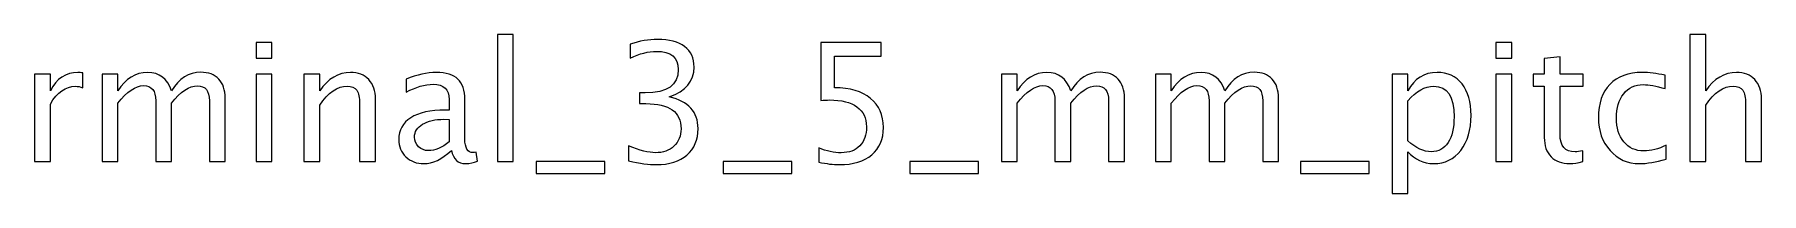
# Model space of a CAD drawing. Header units: centimetres. Extents: x -55 to 43, y -73 to 74.
# Drawn here: x 22.6 to 35.89, y 2.39 to 3.62 of the extents above; entities that cross this region are included whole.
import ezdxf

# ---------------------------------------------------------------- set-up
doc = ezdxf.new("R2010")
doc.units = ezdxf.units.CM
doc.header["$MEASUREMENT"] = 0
doc.layers.add('Layer 1', color=7, linetype='Continuous')

msp = doc.modelspace()

# ---------------------------------------------------------------- linework, layer by layer
at = {"layer": 'Layer 1'}
for points, knots in [([(26.16526, 2.63997), (26.16526, 2.63997), (26.16526, 3.61914), (26.16526, 3.61914), (26.16526, 3.61914), (26.16526, 3.61914), (26.28718, 3.61914), (26.28718, 3.61914), (26.28718, 3.61914), (26.28718, 3.61914), (26.28718, 2.63997), (26.28718, 2.63997), (26.28718, 2.63997), (26.28718, 2.63997), (26.16526, 2.63997), (26.16526, 2.63997)], [0, 0, 0, 0, 0.2, 0.2, 0.2, 0.2, 0.4, 0.4, 0.4, 0.4, 0.6, 0.6, 0.6, 0.6, 1, 1, 1, 1]), ([(35.34164, 2.63997), (35.34164, 2.63997), (35.34164, 3.61914), (35.34164, 3.61914), (35.34164, 3.61914), (35.34164, 3.61914), (35.46356, 3.61914), (35.46356, 3.61914), (35.46356, 3.61914), (35.46356, 3.61914), (35.46356, 3.18586), (35.46356, 3.18586), (35.46356, 3.18586), (35.52812, 3.28005), (35.60728, 3.32704), (35.70084, 3.32704), (35.70084, 3.32704), (35.75968, 3.32704), (35.80646, 3.30863), (35.84096, 3.27158), (35.84096, 3.27158), (35.87546, 3.23475), (35.89282, 3.18501), (35.89282, 3.12278), (35.89282, 3.12278), (35.89282, 3.12278), (35.89282, 2.63997), (35.89282, 2.63997), (35.89282, 2.63997), (35.89282, 2.63997), (35.7709, 2.63997), (35.7709, 2.63997), (35.7709, 2.63997), (35.7709, 2.63997), (35.7709, 3.08299), (35.7709, 3.08299), (35.7709, 3.08299), (35.7709, 3.13294), (35.76349, 3.1685), (35.74889, 3.18967), (35.74889, 3.18967), (35.73407, 3.21105), (35.70973, 3.22163), (35.67565, 3.22163), (35.67565, 3.22163), (35.60072, 3.22163), (35.53002, 3.17274), (35.46356, 3.07495), (35.46356, 3.07495), (35.46356, 3.07495), (35.46356, 2.63997), (35.46356, 2.63997), (35.46356, 2.63997), (35.46356, 2.63997), (35.34164, 2.63997), (35.34164, 2.63997)], [0, 0, 0, 0, 0.06666667, 0.06666667, 0.06666667, 0.06666667, 0.13333333, 0.13333333, 0.13333333, 0.13333333, 0.2, 0.2, 0.2, 0.2, 0.26666667, 0.26666667, 0.26666667, 0.26666667, 0.33333333, 0.33333333, 0.33333333, 0.33333333, 0.4, 0.4, 0.4, 0.4, 0.46666667, 0.46666667, 0.46666667, 0.46666667, 0.53333333, 0.53333333, 0.53333333, 0.53333333, 0.6, 0.6, 0.6, 0.6, 0.66666667, 0.66666667, 0.66666667, 0.66666667, 0.73333333, 0.73333333, 0.73333333, 0.73333333, 0.8, 0.8, 0.8, 0.8, 0.86666667, 0.86666667, 0.86666667, 0.86666667, 1, 1, 1, 1]), ([(24.30873, 3.43626), (24.30873, 3.43626), (24.30873, 3.55818), (24.30873, 3.55818), (24.30873, 3.55818), (24.30873, 3.55818), (24.43065, 3.55818), (24.43065, 3.55818), (24.43065, 3.55818), (24.43065, 3.55818), (24.43065, 3.43626), (24.43065, 3.43626), (24.43065, 3.43626), (24.43065, 3.43626), (24.30873, 3.43626), (24.30873, 3.43626)], [0, 0, 0, 0, 0.2, 0.2, 0.2, 0.2, 0.4, 0.4, 0.4, 0.4, 0.6, 0.6, 0.6, 0.6, 1, 1, 1, 1]), ([(27.17491, 2.64632), (27.17491, 2.64632), (27.17491, 2.76062), (27.17491, 2.76062), (27.17491, 2.76062), (27.26212, 2.72591), (27.33049, 2.70855), (27.38065, 2.70855), (27.38065, 2.70855), (27.43971, 2.70855), (27.48733, 2.72548), (27.52395, 2.75956), (27.52395, 2.75956), (27.56057, 2.79364), (27.57877, 2.83809), (27.57877, 2.8927), (27.57877, 2.8927), (27.57877, 3.02224), (27.4886, 3.08701), (27.30826, 3.08701), (27.30826, 3.08701), (27.30826, 3.08701), (27.26, 3.08701), (27.26, 3.08701), (27.26, 3.08701), (27.26, 3.08701), (27.26, 3.16893), (27.26, 3.16893), (27.26, 3.16893), (27.26, 3.16893), (27.30276, 3.16956), (27.30276, 3.16956), (27.30276, 3.16956), (27.4723, 3.16956), (27.55718, 3.22925), (27.55718, 3.34884), (27.55718, 3.34884), (27.55718, 3.44261), (27.50088, 3.4896), (27.38848, 3.4896), (27.38848, 3.4896), (27.32816, 3.4896), (27.26127, 3.47224), (27.18761, 3.43753), (27.18761, 3.43753), (27.18761, 3.43753), (27.18761, 3.54421), (27.18761, 3.54421), (27.18761, 3.54421), (27.25979, 3.56876), (27.32943, 3.58104), (27.39631, 3.58104), (27.39631, 3.58104), (27.48733, 3.58104), (27.55739, 3.56284), (27.60608, 3.52643), (27.60608, 3.52643), (27.65476, 3.49024), (27.6791, 3.43753), (27.6791, 3.36853), (27.6791, 3.36853), (27.6791, 3.26079), (27.61539, 3.18395), (27.48775, 3.13823), (27.48775, 3.13823), (27.63571, 3.10373), (27.70958, 3.02266), (27.70958, 2.89461), (27.70958, 2.89461), (27.70958, 2.80825), (27.68101, 2.7403), (27.62407, 2.69098), (27.62407, 2.69098), (27.56713, 2.64166), (27.48881, 2.61711), (27.38933, 2.61711), (27.38933, 2.61711), (27.3326, 2.61711), (27.26127, 2.62685), (27.17491, 2.64632)], [0, 0, 0, 0, 0.04761905, 0.04761905, 0.04761905, 0.04761905, 0.0952381, 0.0952381, 0.0952381, 0.0952381, 0.14285714, 0.14285714, 0.14285714, 0.14285714, 0.19047619, 0.19047619, 0.19047619, 0.19047619, 0.23809524, 0.23809524, 0.23809524, 0.23809524, 0.28571429, 0.28571429, 0.28571429, 0.28571429, 0.33333333, 0.33333333, 0.33333333, 0.33333333, 0.38095238, 0.38095238, 0.38095238, 0.38095238, 0.42857143, 0.42857143, 0.42857143, 0.42857143, 0.47619048, 0.47619048, 0.47619048, 0.47619048, 0.52380952, 0.52380952, 0.52380952, 0.52380952, 0.57142857, 0.57142857, 0.57142857, 0.57142857, 0.61904762, 0.61904762, 0.61904762, 0.61904762, 0.66666667, 0.66666667, 0.66666667, 0.66666667, 0.71428571, 0.71428571, 0.71428571, 0.71428571, 0.76190476, 0.76190476, 0.76190476, 0.76190476, 0.80952381, 0.80952381, 0.80952381, 0.80952381, 0.85714286, 0.85714286, 0.85714286, 0.85714286, 0.9047619, 0.9047619, 0.9047619, 0.9047619, 1, 1, 1, 1]), ([(28.63837, 2.63616), (28.63837, 2.63616), (28.63837, 2.74538), (28.63837, 2.74538), (28.63837, 2.74538), (28.69912, 2.72083), (28.75669, 2.70855), (28.81173, 2.70855), (28.81173, 2.70855), (28.87184, 2.70855), (28.91925, 2.72633), (28.95375, 2.76189), (28.95375, 2.76189), (28.98826, 2.79745), (29.0054, 2.84635), (29.0054, 2.90858), (29.0054, 2.90858), (29.0054, 2.97546), (28.98106, 3.02669), (28.93238, 3.06203), (28.93238, 3.06203), (28.88369, 3.09738), (28.81321, 3.11495), (28.72113, 3.11495), (28.72113, 3.11495), (28.69975, 3.11495), (28.67711, 3.11347), (28.65361, 3.11051), (28.65361, 3.11051), (28.65361, 3.11051), (28.65361, 3.55818), (28.65361, 3.55818), (28.65361, 3.55818), (28.65361, 3.55818), (29.11843, 3.55818), (29.11843, 3.55818), (29.11843, 3.55818), (29.11843, 3.55818), (29.11843, 3.4515), (29.11843, 3.4515), (29.11843, 3.4515), (29.11843, 3.4515), (28.76029, 3.4515), (28.76029, 3.4515), (28.76029, 3.4515), (28.76029, 3.4515), (28.76029, 3.20893), (28.76029, 3.20893), (28.76029, 3.20893), (28.8784, 3.20893), (28.97048, 3.18184), (29.03673, 3.12765), (29.03673, 3.12765), (29.10298, 3.07368), (29.13621, 2.99875), (29.13621, 2.90286), (29.13621, 2.90286), (29.13621, 2.81354), (29.10615, 2.74369), (29.04604, 2.6931), (29.04604, 2.6931), (28.98593, 2.64251), (28.90295, 2.61711), (28.79712, 2.61711), (28.79712, 2.61711), (28.74992, 2.61711), (28.697, 2.62346), (28.63837, 2.63616)], [0, 0, 0, 0, 0.05555556, 0.05555556, 0.05555556, 0.05555556, 0.11111111, 0.11111111, 0.11111111, 0.11111111, 0.16666667, 0.16666667, 0.16666667, 0.16666667, 0.22222222, 0.22222222, 0.22222222, 0.22222222, 0.27777778, 0.27777778, 0.27777778, 0.27777778, 0.33333333, 0.33333333, 0.33333333, 0.33333333, 0.38888889, 0.38888889, 0.38888889, 0.38888889, 0.44444444, 0.44444444, 0.44444444, 0.44444444, 0.5, 0.5, 0.5, 0.5, 0.55555556, 0.55555556, 0.55555556, 0.55555556, 0.61111111, 0.61111111, 0.61111111, 0.61111111, 0.66666667, 0.66666667, 0.66666667, 0.66666667, 0.72222222, 0.72222222, 0.72222222, 0.72222222, 0.77777778, 0.77777778, 0.77777778, 0.77777778, 0.83333333, 0.83333333, 0.83333333, 0.83333333, 0.88888889, 0.88888889, 0.88888889, 0.88888889, 1, 1, 1, 1]), ([(33.84918, 3.43626), (33.84918, 3.43626), (33.84918, 3.55818), (33.84918, 3.55818), (33.84918, 3.55818), (33.84918, 3.55818), (33.9711, 3.55818), (33.9711, 3.55818), (33.9711, 3.55818), (33.9711, 3.55818), (33.9711, 3.43626), (33.9711, 3.43626), (33.9711, 3.43626), (33.9711, 3.43626), (33.84918, 3.43626), (33.84918, 3.43626)], [0, 0, 0, 0, 0.2, 0.2, 0.2, 0.2, 0.4, 0.4, 0.4, 0.4, 0.6, 0.6, 0.6, 0.6, 1, 1, 1, 1]), ([(22.60333, 2.63997), (22.60333, 2.63997), (22.60333, 3.31307), (22.60333, 3.31307), (22.60333, 3.31307), (22.60333, 3.31307), (22.72525, 3.31307), (22.72525, 3.31307), (22.72525, 3.31307), (22.72525, 3.31307), (22.72525, 3.18586), (22.72525, 3.18586), (22.72525, 3.18586), (22.77372, 3.28005), (22.844, 3.32704), (22.93628, 3.32704), (22.93628, 3.32704), (22.94877, 3.32704), (22.96189, 3.32598), (22.97544, 3.32387), (22.97544, 3.32387), (22.97544, 3.32387), (22.97544, 3.20978), (22.97544, 3.20978), (22.97544, 3.20978), (22.95427, 3.21676), (22.93565, 3.22036), (22.91956, 3.22036), (22.91956, 3.22036), (22.84209, 3.22036), (22.77732, 3.17464), (22.72525, 3.08299), (22.72525, 3.08299), (22.72525, 3.08299), (22.72525, 2.63997), (22.72525, 2.63997), (22.72525, 2.63997), (22.72525, 2.63997), (22.60333, 2.63997), (22.60333, 2.63997)], [0, 0, 0, 0, 0.09090909, 0.09090909, 0.09090909, 0.09090909, 0.18181818, 0.18181818, 0.18181818, 0.18181818, 0.27272727, 0.27272727, 0.27272727, 0.27272727, 0.36363636, 0.36363636, 0.36363636, 0.36363636, 0.45454545, 0.45454545, 0.45454545, 0.45454545, 0.54545455, 0.54545455, 0.54545455, 0.54545455, 0.63636364, 0.63636364, 0.63636364, 0.63636364, 0.72727273, 0.72727273, 0.72727273, 0.72727273, 0.81818182, 0.81818182, 0.81818182, 0.81818182, 1, 1, 1, 1]), ([(23.12297, 2.63997), (23.12297, 2.63997), (23.12297, 3.31307), (23.12297, 3.31307), (23.12297, 3.31307), (23.12297, 3.31307), (23.24489, 3.31307), (23.24489, 3.31307), (23.24489, 3.31307), (23.24489, 3.31307), (23.24489, 3.18586), (23.24489, 3.18586), (23.24489, 3.18586), (23.30437, 3.28005), (23.38057, 3.32704), (23.47391, 3.32704), (23.47391, 3.32704), (23.56387, 3.32704), (23.62504, 3.28005), (23.65764, 3.18586), (23.65764, 3.18586), (23.71543, 3.2809), (23.79078, 3.32831), (23.88328, 3.32831), (23.88328, 3.32831), (23.94233, 3.32831), (23.98826, 3.31095), (24.02107, 3.27603), (24.02107, 3.27603), (24.05388, 3.2411), (24.07039, 3.19221), (24.07039, 3.12934), (24.07039, 3.12934), (24.07039, 3.12934), (24.07039, 2.63997), (24.07039, 2.63997), (24.07039, 2.63997), (24.07039, 2.63997), (23.94847, 2.63997), (23.94847, 2.63997), (23.94847, 2.63997), (23.94847, 2.63997), (23.94847, 3.10924), (23.94847, 3.10924), (23.94847, 3.10924), (23.94847, 3.18586), (23.91799, 3.22417), (23.85703, 3.22417), (23.85703, 3.22417), (23.79374, 3.22417), (23.72728, 3.17951), (23.65764, 3.08997), (23.65764, 3.08997), (23.65764, 3.08997), (23.65764, 2.63997), (23.65764, 2.63997), (23.65764, 2.63997), (23.65764, 2.63997), (23.53572, 2.63997), (23.53572, 2.63997), (23.53572, 2.63997), (23.53572, 2.63997), (23.53572, 3.10966), (23.53572, 3.10966), (23.53572, 3.10966), (23.53572, 3.18692), (23.50482, 3.22544), (23.4428, 3.22544), (23.4428, 3.22544), (23.3812, 3.22544), (23.31516, 3.18057), (23.24489, 3.09061), (23.24489, 3.09061), (23.24489, 3.09061), (23.24489, 2.63997), (23.24489, 2.63997), (23.24489, 2.63997), (23.24489, 2.63997), (23.12297, 2.63997), (23.12297, 2.63997)], [0, 0, 0, 0, 0.04761905, 0.04761905, 0.04761905, 0.04761905, 0.0952381, 0.0952381, 0.0952381, 0.0952381, 0.14285714, 0.14285714, 0.14285714, 0.14285714, 0.19047619, 0.19047619, 0.19047619, 0.19047619, 0.23809524, 0.23809524, 0.23809524, 0.23809524, 0.28571429, 0.28571429, 0.28571429, 0.28571429, 0.33333333, 0.33333333, 0.33333333, 0.33333333, 0.38095238, 0.38095238, 0.38095238, 0.38095238, 0.42857143, 0.42857143, 0.42857143, 0.42857143, 0.47619048, 0.47619048, 0.47619048, 0.47619048, 0.52380952, 0.52380952, 0.52380952, 0.52380952, 0.57142857, 0.57142857, 0.57142857, 0.57142857, 0.61904762, 0.61904762, 0.61904762, 0.61904762, 0.66666667, 0.66666667, 0.66666667, 0.66666667, 0.71428571, 0.71428571, 0.71428571, 0.71428571, 0.76190476, 0.76190476, 0.76190476, 0.76190476, 0.80952381, 0.80952381, 0.80952381, 0.80952381, 0.85714286, 0.85714286, 0.85714286, 0.85714286, 0.9047619, 0.9047619, 0.9047619, 0.9047619, 1, 1, 1, 1]), ([(24.67576, 2.63997), (24.67576, 2.63997), (24.67576, 3.31307), (24.67576, 3.31307), (24.67576, 3.31307), (24.67576, 3.31307), (24.79768, 3.31307), (24.79768, 3.31307), (24.79768, 3.31307), (24.79768, 3.31307), (24.79768, 3.18586), (24.79768, 3.18586), (24.79768, 3.18586), (24.86224, 3.28005), (24.9414, 3.32704), (25.03496, 3.32704), (25.03496, 3.32704), (25.0938, 3.32704), (25.14058, 3.30863), (25.17508, 3.27158), (25.17508, 3.27158), (25.20958, 3.23475), (25.22694, 3.18501), (25.22694, 3.12278), (25.22694, 3.12278), (25.22694, 3.12278), (25.22694, 2.63997), (25.22694, 2.63997), (25.22694, 2.63997), (25.22694, 2.63997), (25.10502, 2.63997), (25.10502, 2.63997), (25.10502, 2.63997), (25.10502, 2.63997), (25.10502, 3.08299), (25.10502, 3.08299), (25.10502, 3.08299), (25.10502, 3.13294), (25.09761, 3.1685), (25.08301, 3.18967), (25.08301, 3.18967), (25.06819, 3.21105), (25.04385, 3.22163), (25.00977, 3.22163), (25.00977, 3.22163), (24.93484, 3.22163), (24.86414, 3.17274), (24.79768, 3.07495), (24.79768, 3.07495), (24.79768, 3.07495), (24.79768, 2.63997), (24.79768, 2.63997), (24.79768, 2.63997), (24.79768, 2.63997), (24.67576, 2.63997), (24.67576, 2.63997)], [0, 0, 0, 0, 0.06666667, 0.06666667, 0.06666667, 0.06666667, 0.13333333, 0.13333333, 0.13333333, 0.13333333, 0.2, 0.2, 0.2, 0.2, 0.26666667, 0.26666667, 0.26666667, 0.26666667, 0.33333333, 0.33333333, 0.33333333, 0.33333333, 0.4, 0.4, 0.4, 0.4, 0.46666667, 0.46666667, 0.46666667, 0.46666667, 0.53333333, 0.53333333, 0.53333333, 0.53333333, 0.6, 0.6, 0.6, 0.6, 0.66666667, 0.66666667, 0.66666667, 0.66666667, 0.73333333, 0.73333333, 0.73333333, 0.73333333, 0.8, 0.8, 0.8, 0.8, 0.86666667, 0.86666667, 0.86666667, 0.86666667, 1, 1, 1, 1]), ([(25.81093, 2.7257), (25.7377, 2.65839), (25.66721, 2.62473), (25.59948, 2.62473), (25.59948, 2.62473), (25.54381, 2.62473), (25.49745, 2.64209), (25.46084, 2.67701), (25.46084, 2.67701), (25.42401, 2.71194), (25.40559, 2.75596), (25.40559, 2.80909), (25.40559, 2.80909), (25.40559, 2.88254), (25.43649, 2.93906), (25.4983, 2.97843), (25.4983, 2.97843), (25.56011, 3.0178), (25.6488, 3.03748), (25.76437, 3.03748), (25.76437, 3.03748), (25.76437, 3.03748), (25.79294, 3.03748), (25.79294, 3.03748), (25.79294, 3.03748), (25.79294, 3.03748), (25.79294, 3.11855), (25.79294, 3.11855), (25.79294, 3.11855), (25.79294, 3.19665), (25.7523, 3.2356), (25.67081, 3.2356), (25.67081, 3.2356), (25.60773, 3.2356), (25.53873, 3.2157), (25.46401, 3.17591), (25.46401, 3.17591), (25.46401, 3.17591), (25.46401, 3.27624), (25.46401, 3.27624), (25.46401, 3.27624), (25.54614, 3.31011), (25.62361, 3.32704), (25.69621, 3.32704), (25.69621, 3.32704), (25.77093, 3.32704), (25.82617, 3.31011), (25.86152, 3.27603), (25.86152, 3.27603), (25.89708, 3.24195), (25.91486, 3.18946), (25.91486, 3.11855), (25.91486, 3.11855), (25.91486, 3.11855), (25.91486, 2.81438), (25.91486, 2.81438), (25.91486, 2.81438), (25.91486, 2.74475), (25.93624, 2.70982), (25.97921, 2.70982), (25.97921, 2.70982), (25.9845, 2.70982), (25.99233, 2.71067), (26.0027, 2.71236), (26.0027, 2.71236), (26.0027, 2.71236), (26.01138, 2.64463), (26.01138, 2.64463), (26.01138, 2.64463), (25.98365, 2.63129), (25.95317, 2.62473), (25.91973, 2.62473), (25.91973, 2.62473), (25.86279, 2.62473), (25.8266, 2.65839), (25.81093, 2.7257)], [0, 0, 0, 0, 0.05, 0.05, 0.05, 0.05, 0.1, 0.1, 0.1, 0.1, 0.15, 0.15, 0.15, 0.15, 0.2, 0.2, 0.2, 0.2, 0.25, 0.25, 0.25, 0.25, 0.3, 0.3, 0.3, 0.3, 0.35, 0.35, 0.35, 0.35, 0.4, 0.4, 0.4, 0.4, 0.45, 0.45, 0.45, 0.45, 0.5, 0.5, 0.5, 0.5, 0.55, 0.55, 0.55, 0.55, 0.6, 0.6, 0.6, 0.6, 0.65, 0.65, 0.65, 0.65, 0.7, 0.7, 0.7, 0.7, 0.75, 0.75, 0.75, 0.75, 0.8, 0.8, 0.8, 0.8, 0.85, 0.85, 0.85, 0.85, 0.9, 0.9, 0.9, 0.9, 1, 1, 1, 1]), ([(30.04341, 2.63997), (30.04341, 2.63997), (30.04341, 3.31307), (30.04341, 3.31307), (30.04341, 3.31307), (30.04341, 3.31307), (30.16533, 3.31307), (30.16533, 3.31307), (30.16533, 3.31307), (30.16533, 3.31307), (30.16533, 3.18586), (30.16533, 3.18586), (30.16533, 3.18586), (30.22481, 3.28005), (30.30101, 3.32704), (30.39435, 3.32704), (30.39435, 3.32704), (30.48431, 3.32704), (30.54548, 3.28005), (30.57808, 3.18586), (30.57808, 3.18586), (30.63587, 3.2809), (30.71122, 3.32831), (30.80372, 3.32831), (30.80372, 3.32831), (30.86277, 3.32831), (30.9087, 3.31095), (30.94151, 3.27603), (30.94151, 3.27603), (30.97432, 3.2411), (30.99083, 3.19221), (30.99083, 3.12934), (30.99083, 3.12934), (30.99083, 3.12934), (30.99083, 2.63997), (30.99083, 2.63997), (30.99083, 2.63997), (30.99083, 2.63997), (30.86891, 2.63997), (30.86891, 2.63997), (30.86891, 2.63997), (30.86891, 2.63997), (30.86891, 3.10924), (30.86891, 3.10924), (30.86891, 3.10924), (30.86891, 3.18586), (30.83843, 3.22417), (30.77747, 3.22417), (30.77747, 3.22417), (30.71418, 3.22417), (30.64772, 3.17951), (30.57808, 3.08997), (30.57808, 3.08997), (30.57808, 3.08997), (30.57808, 2.63997), (30.57808, 2.63997), (30.57808, 2.63997), (30.57808, 2.63997), (30.45616, 2.63997), (30.45616, 2.63997), (30.45616, 2.63997), (30.45616, 2.63997), (30.45616, 3.10966), (30.45616, 3.10966), (30.45616, 3.10966), (30.45616, 3.18692), (30.42526, 3.22544), (30.36324, 3.22544), (30.36324, 3.22544), (30.30164, 3.22544), (30.2356, 3.18057), (30.16533, 3.09061), (30.16533, 3.09061), (30.16533, 3.09061), (30.16533, 2.63997), (30.16533, 2.63997), (30.16533, 2.63997), (30.16533, 2.63997), (30.04341, 2.63997), (30.04341, 2.63997)], [0, 0, 0, 0, 0.04761905, 0.04761905, 0.04761905, 0.04761905, 0.0952381, 0.0952381, 0.0952381, 0.0952381, 0.14285714, 0.14285714, 0.14285714, 0.14285714, 0.19047619, 0.19047619, 0.19047619, 0.19047619, 0.23809524, 0.23809524, 0.23809524, 0.23809524, 0.28571429, 0.28571429, 0.28571429, 0.28571429, 0.33333333, 0.33333333, 0.33333333, 0.33333333, 0.38095238, 0.38095238, 0.38095238, 0.38095238, 0.42857143, 0.42857143, 0.42857143, 0.42857143, 0.47619048, 0.47619048, 0.47619048, 0.47619048, 0.52380952, 0.52380952, 0.52380952, 0.52380952, 0.57142857, 0.57142857, 0.57142857, 0.57142857, 0.61904762, 0.61904762, 0.61904762, 0.61904762, 0.66666667, 0.66666667, 0.66666667, 0.66666667, 0.71428571, 0.71428571, 0.71428571, 0.71428571, 0.76190476, 0.76190476, 0.76190476, 0.76190476, 0.80952381, 0.80952381, 0.80952381, 0.80952381, 0.85714286, 0.85714286, 0.85714286, 0.85714286, 0.9047619, 0.9047619, 0.9047619, 0.9047619, 1, 1, 1, 1]), ([(31.22917, 2.63997), (31.22917, 2.63997), (31.22917, 3.31307), (31.22917, 3.31307), (31.22917, 3.31307), (31.22917, 3.31307), (31.35109, 3.31307), (31.35109, 3.31307), (31.35109, 3.31307), (31.35109, 3.31307), (31.35109, 3.18586), (31.35109, 3.18586), (31.35109, 3.18586), (31.41057, 3.28005), (31.48677, 3.32704), (31.58011, 3.32704), (31.58011, 3.32704), (31.67007, 3.32704), (31.73124, 3.28005), (31.76384, 3.18586), (31.76384, 3.18586), (31.82163, 3.2809), (31.89698, 3.32831), (31.98948, 3.32831), (31.98948, 3.32831), (32.04853, 3.32831), (32.09446, 3.31095), (32.12727, 3.27603), (32.12727, 3.27603), (32.16008, 3.2411), (32.17659, 3.19221), (32.17659, 3.12934), (32.17659, 3.12934), (32.17659, 3.12934), (32.17659, 2.63997), (32.17659, 2.63997), (32.17659, 2.63997), (32.17659, 2.63997), (32.05467, 2.63997), (32.05467, 2.63997), (32.05467, 2.63997), (32.05467, 2.63997), (32.05467, 3.10924), (32.05467, 3.10924), (32.05467, 3.10924), (32.05467, 3.18586), (32.02419, 3.22417), (31.96323, 3.22417), (31.96323, 3.22417), (31.89994, 3.22417), (31.83348, 3.17951), (31.76384, 3.08997), (31.76384, 3.08997), (31.76384, 3.08997), (31.76384, 2.63997), (31.76384, 2.63997), (31.76384, 2.63997), (31.76384, 2.63997), (31.64192, 2.63997), (31.64192, 2.63997), (31.64192, 2.63997), (31.64192, 2.63997), (31.64192, 3.10966), (31.64192, 3.10966), (31.64192, 3.10966), (31.64192, 3.18692), (31.61102, 3.22544), (31.549, 3.22544), (31.549, 3.22544), (31.4874, 3.22544), (31.42136, 3.18057), (31.35109, 3.09061), (31.35109, 3.09061), (31.35109, 3.09061), (31.35109, 2.63997), (31.35109, 2.63997), (31.35109, 2.63997), (31.35109, 2.63997), (31.22917, 2.63997), (31.22917, 2.63997)], [0, 0, 0, 0, 0.04761905, 0.04761905, 0.04761905, 0.04761905, 0.0952381, 0.0952381, 0.0952381, 0.0952381, 0.14285714, 0.14285714, 0.14285714, 0.14285714, 0.19047619, 0.19047619, 0.19047619, 0.19047619, 0.23809524, 0.23809524, 0.23809524, 0.23809524, 0.28571429, 0.28571429, 0.28571429, 0.28571429, 0.33333333, 0.33333333, 0.33333333, 0.33333333, 0.38095238, 0.38095238, 0.38095238, 0.38095238, 0.42857143, 0.42857143, 0.42857143, 0.42857143, 0.47619048, 0.47619048, 0.47619048, 0.47619048, 0.52380952, 0.52380952, 0.52380952, 0.52380952, 0.57142857, 0.57142857, 0.57142857, 0.57142857, 0.61904762, 0.61904762, 0.61904762, 0.61904762, 0.66666667, 0.66666667, 0.66666667, 0.66666667, 0.71428571, 0.71428571, 0.71428571, 0.71428571, 0.76190476, 0.76190476, 0.76190476, 0.76190476, 0.80952381, 0.80952381, 0.80952381, 0.80952381, 0.85714286, 0.85714286, 0.85714286, 0.85714286, 0.9047619, 0.9047619, 0.9047619, 0.9047619, 1, 1, 1, 1]), ([(33.04993, 2.39486), (33.04993, 2.39486), (33.04993, 3.31307), (33.04993, 3.31307), (33.04993, 3.31307), (33.04993, 3.31307), (33.17185, 3.31307), (33.17185, 3.31307), (33.17185, 3.31307), (33.17185, 3.31307), (33.17185, 3.18586), (33.17185, 3.18586), (33.17185, 3.18586), (33.2218, 3.28005), (33.29695, 3.32704), (33.39706, 3.32704), (33.39706, 3.32704), (33.47813, 3.32704), (33.54184, 3.29762), (33.58841, 3.23856), (33.58841, 3.23856), (33.63498, 3.17951), (33.65826, 3.09886), (33.65826, 2.99663), (33.65826, 2.99663), (33.65826, 2.88529), (33.6318, 2.79533), (33.5791, 2.72718), (33.5791, 2.72718), (33.52639, 2.65881), (33.45697, 2.62473), (33.37103, 2.62473), (33.37103, 2.62473), (33.29123, 2.62473), (33.22477, 2.65521), (33.17185, 2.71638), (33.17185, 2.71638), (33.17185, 2.71638), (33.17185, 2.39486), (33.17185, 2.39486), (33.17185, 2.39486), (33.17185, 2.39486), (33.04993, 2.39486), (33.04993, 2.39486)], [0, 0, 0, 0, 0.08333333, 0.08333333, 0.08333333, 0.08333333, 0.16666667, 0.16666667, 0.16666667, 0.16666667, 0.25, 0.25, 0.25, 0.25, 0.33333333, 0.33333333, 0.33333333, 0.33333333, 0.41666667, 0.41666667, 0.41666667, 0.41666667, 0.5, 0.5, 0.5, 0.5, 0.58333333, 0.58333333, 0.58333333, 0.58333333, 0.66666667, 0.66666667, 0.66666667, 0.66666667, 0.75, 0.75, 0.75, 0.75, 0.83333333, 0.83333333, 0.83333333, 0.83333333, 1, 1, 1, 1]), ([(34.5172, 2.64018), (34.47952, 2.62981), (34.44672, 2.62473), (34.41899, 2.62473), (34.41899, 2.62473), (34.35676, 2.62473), (34.30829, 2.64251), (34.27357, 2.67807), (34.27357, 2.67807), (34.23865, 2.71363), (34.22129, 2.76295), (34.22129, 2.82624), (34.22129, 2.82624), (34.22129, 2.82624), (34.22129, 3.22163), (34.22129, 3.22163), (34.22129, 3.22163), (34.22129, 3.22163), (34.13705, 3.22163), (34.13705, 3.22163), (34.13705, 3.22163), (34.13705, 3.22163), (34.13705, 3.31307), (34.13705, 3.31307), (34.13705, 3.31307), (34.13705, 3.31307), (34.22129, 3.31307), (34.22129, 3.31307), (34.22129, 3.31307), (34.22129, 3.31307), (34.22129, 3.43478), (34.22129, 3.43478), (34.22129, 3.43478), (34.22129, 3.43478), (34.34321, 3.44642), (34.34321, 3.44642), (34.34321, 3.44642), (34.34321, 3.44642), (34.34321, 3.31307), (34.34321, 3.31307), (34.34321, 3.31307), (34.34321, 3.31307), (34.51974, 3.31307), (34.51974, 3.31307), (34.51974, 3.31307), (34.51974, 3.31307), (34.51974, 3.22163), (34.51974, 3.22163), (34.51974, 3.22163), (34.51974, 3.22163), (34.34321, 3.22163), (34.34321, 3.22163), (34.34321, 3.22163), (34.34321, 3.22163), (34.34321, 2.84825), (34.34321, 2.84825), (34.34321, 2.84825), (34.34321, 2.7602), (34.38152, 2.71617), (34.45793, 2.71617), (34.45793, 2.71617), (34.47423, 2.71617), (34.49392, 2.71892), (34.5172, 2.72421), (34.5172, 2.72421), (34.5172, 2.72421), (34.5172, 2.64018), (34.5172, 2.64018)], [0, 0, 0, 0, 0.05555556, 0.05555556, 0.05555556, 0.05555556, 0.11111111, 0.11111111, 0.11111111, 0.11111111, 0.16666667, 0.16666667, 0.16666667, 0.16666667, 0.22222222, 0.22222222, 0.22222222, 0.22222222, 0.27777778, 0.27777778, 0.27777778, 0.27777778, 0.33333333, 0.33333333, 0.33333333, 0.33333333, 0.38888889, 0.38888889, 0.38888889, 0.38888889, 0.44444444, 0.44444444, 0.44444444, 0.44444444, 0.5, 0.5, 0.5, 0.5, 0.55555556, 0.55555556, 0.55555556, 0.55555556, 0.61111111, 0.61111111, 0.61111111, 0.61111111, 0.66666667, 0.66666667, 0.66666667, 0.66666667, 0.72222222, 0.72222222, 0.72222222, 0.72222222, 0.77777778, 0.77777778, 0.77777778, 0.77777778, 0.83333333, 0.83333333, 0.83333333, 0.83333333, 0.88888889, 0.88888889, 0.88888889, 0.88888889, 1, 1, 1, 1]), ([(35.15855, 2.66029), (35.0796, 2.63658), (35.01144, 2.62473), (34.95408, 2.62473), (34.95408, 2.62473), (34.86306, 2.62473), (34.78771, 2.65839), (34.72781, 2.72548), (34.72781, 2.72548), (34.66791, 2.79279), (34.63785, 2.87767), (34.63785, 2.97991), (34.63785, 2.97991), (34.63785, 3.08913), (34.66748, 3.17443), (34.72675, 3.23539), (34.72675, 3.23539), (34.78602, 3.29656), (34.86878, 3.32704), (34.97504, 3.32704), (34.97504, 3.32704), (35.02732, 3.32704), (35.08616, 3.31984), (35.15093, 3.30545), (35.15093, 3.30545), (35.15093, 3.30545), (35.15093, 3.20258), (35.15093, 3.20258), (35.15093, 3.20258), (35.08214, 3.2229), (35.02605, 3.23306), (34.98287, 3.23306), (34.98287, 3.23306), (34.92021, 3.23306), (34.87005, 3.20957), (34.83258, 3.16279), (34.83258, 3.16279), (34.79512, 3.11601), (34.77628, 3.05357), (34.77628, 2.97567), (34.77628, 2.97567), (34.77628, 2.90011), (34.79575, 2.83915), (34.83449, 2.79237), (34.83449, 2.79237), (34.87322, 2.7458), (34.92381, 2.72252), (34.98668, 2.72252), (34.98668, 2.72252), (35.04235, 2.72252), (35.0995, 2.73691), (35.15855, 2.7657), (35.15855, 2.7657), (35.15855, 2.7657), (35.15855, 2.66029), (35.15855, 2.66029)], [0, 0, 0, 0, 0.06666667, 0.06666667, 0.06666667, 0.06666667, 0.13333333, 0.13333333, 0.13333333, 0.13333333, 0.2, 0.2, 0.2, 0.2, 0.26666667, 0.26666667, 0.26666667, 0.26666667, 0.33333333, 0.33333333, 0.33333333, 0.33333333, 0.4, 0.4, 0.4, 0.4, 0.46666667, 0.46666667, 0.46666667, 0.46666667, 0.53333333, 0.53333333, 0.53333333, 0.53333333, 0.6, 0.6, 0.6, 0.6, 0.66666667, 0.66666667, 0.66666667, 0.66666667, 0.73333333, 0.73333333, 0.73333333, 0.73333333, 0.8, 0.8, 0.8, 0.8, 0.86666667, 0.86666667, 0.86666667, 0.86666667, 1, 1, 1, 1]), ([(24.30873, 2.63997), (24.30873, 2.63997), (24.30873, 3.31307), (24.30873, 3.31307), (24.30873, 3.31307), (24.30873, 3.31307), (24.43065, 3.31307), (24.43065, 3.31307), (24.43065, 3.31307), (24.43065, 3.31307), (24.43065, 2.63997), (24.43065, 2.63997), (24.43065, 2.63997), (24.43065, 2.63997), (24.30873, 2.63997), (24.30873, 2.63997)], [0, 0, 0, 0, 0.2, 0.2, 0.2, 0.2, 0.4, 0.4, 0.4, 0.4, 0.6, 0.6, 0.6, 0.6, 1, 1, 1, 1]), ([(33.17185, 2.80041), (33.23472, 2.74432), (33.29462, 2.71617), (33.35156, 2.71617), (33.35156, 2.71617), (33.40765, 2.71617), (33.45104, 2.73967), (33.48152, 2.78644), (33.48152, 2.78644), (33.51221, 2.83322), (33.52745, 2.89905), (33.52745, 2.98414), (33.52745, 2.98414), (33.52745, 3.14162), (33.47538, 3.22036), (33.37124, 3.22036), (33.37124, 3.22036), (33.30308, 3.22036), (33.23662, 3.18353), (33.17185, 3.10966), (33.17185, 3.10966), (33.17185, 3.10966), (33.17185, 2.80041), (33.17185, 2.80041)], [0, 0, 0, 0, 0.14285714, 0.14285714, 0.14285714, 0.14285714, 0.28571429, 0.28571429, 0.28571429, 0.28571429, 0.42857143, 0.42857143, 0.42857143, 0.42857143, 0.57142857, 0.57142857, 0.57142857, 0.57142857, 0.71428571, 0.71428571, 0.71428571, 0.71428571, 1, 1, 1, 1]), ([(33.84918, 2.63997), (33.84918, 2.63997), (33.84918, 3.31307), (33.84918, 3.31307), (33.84918, 3.31307), (33.84918, 3.31307), (33.9711, 3.31307), (33.9711, 3.31307), (33.9711, 3.31307), (33.9711, 3.31307), (33.9711, 2.63997), (33.9711, 2.63997), (33.9711, 2.63997), (33.9711, 2.63997), (33.84918, 2.63997), (33.84918, 2.63997)], [0, 0, 0, 0, 0.2, 0.2, 0.2, 0.2, 0.4, 0.4, 0.4, 0.4, 0.6, 0.6, 0.6, 0.6, 1, 1, 1, 1]), ([(25.79294, 2.79216), (25.79294, 2.79216), (25.79294, 2.96509), (25.79294, 2.96509), (25.79294, 2.96509), (25.79294, 2.96509), (25.75378, 2.96636), (25.75378, 2.96636), (25.75378, 2.96636), (25.68605, 2.96636), (25.63144, 2.95387), (25.58974, 2.9289), (25.58974, 2.9289), (25.54825, 2.90371), (25.52751, 2.87048), (25.52751, 2.82899), (25.52751, 2.82899), (25.52751, 2.79999), (25.53788, 2.77544), (25.55841, 2.75533), (25.55841, 2.75533), (25.57916, 2.73522), (25.60435, 2.72506), (25.63419, 2.72506), (25.63419, 2.72506), (25.68499, 2.72506), (25.73791, 2.7475), (25.79294, 2.79216)], [0, 0, 0, 0, 0.125, 0.125, 0.125, 0.125, 0.25, 0.25, 0.25, 0.25, 0.375, 0.375, 0.375, 0.375, 0.5, 0.5, 0.5, 0.5, 0.625, 0.625, 0.625, 0.625, 0.75, 0.75, 0.75, 0.75, 1, 1, 1, 1]), ([(26.46371, 2.54853), (26.46371, 2.54853), (26.46371, 2.63997), (26.46371, 2.63997), (26.46371, 2.63997), (26.46371, 2.63997), (26.99203, 2.63997), (26.99203, 2.63997), (26.99203, 2.63997), (26.99203, 2.63997), (26.99203, 2.54853), (26.99203, 2.54853), (26.99203, 2.54853), (26.99203, 2.54853), (26.46371, 2.54853), (26.46371, 2.54853)], [0, 0, 0, 0, 0.2, 0.2, 0.2, 0.2, 0.4, 0.4, 0.4, 0.4, 0.6, 0.6, 0.6, 0.6, 1, 1, 1, 1]), ([(27.90177, 2.54853), (27.90177, 2.54853), (27.90177, 2.63997), (27.90177, 2.63997), (27.90177, 2.63997), (27.90177, 2.63997), (28.43009, 2.63997), (28.43009, 2.63997), (28.43009, 2.63997), (28.43009, 2.63997), (28.43009, 2.54853), (28.43009, 2.54853), (28.43009, 2.54853), (28.43009, 2.54853), (27.90177, 2.54853), (27.90177, 2.54853)], [0, 0, 0, 0, 0.2, 0.2, 0.2, 0.2, 0.4, 0.4, 0.4, 0.4, 0.6, 0.6, 0.6, 0.6, 1, 1, 1, 1]), ([(29.33983, 2.54853), (29.33983, 2.54853), (29.33983, 2.63997), (29.33983, 2.63997), (29.33983, 2.63997), (29.33983, 2.63997), (29.86815, 2.63997), (29.86815, 2.63997), (29.86815, 2.63997), (29.86815, 2.63997), (29.86815, 2.54853), (29.86815, 2.54853), (29.86815, 2.54853), (29.86815, 2.54853), (29.33983, 2.54853), (29.33983, 2.54853)], [0, 0, 0, 0, 0.2, 0.2, 0.2, 0.2, 0.4, 0.4, 0.4, 0.4, 0.6, 0.6, 0.6, 0.6, 1, 1, 1, 1]), ([(32.34635, 2.54853), (32.34635, 2.54853), (32.34635, 2.63997), (32.34635, 2.63997), (32.34635, 2.63997), (32.34635, 2.63997), (32.87467, 2.63997), (32.87467, 2.63997), (32.87467, 2.63997), (32.87467, 2.63997), (32.87467, 2.54853), (32.87467, 2.54853), (32.87467, 2.54853), (32.87467, 2.54853), (32.34635, 2.54853), (32.34635, 2.54853)], [0, 0, 0, 0, 0.2, 0.2, 0.2, 0.2, 0.4, 0.4, 0.4, 0.4, 0.6, 0.6, 0.6, 0.6, 1, 1, 1, 1])]:
    msp.add_open_spline(points, degree=3, knots=knots, dxfattribs=at)

doc.saveas('drawing.dxf')
